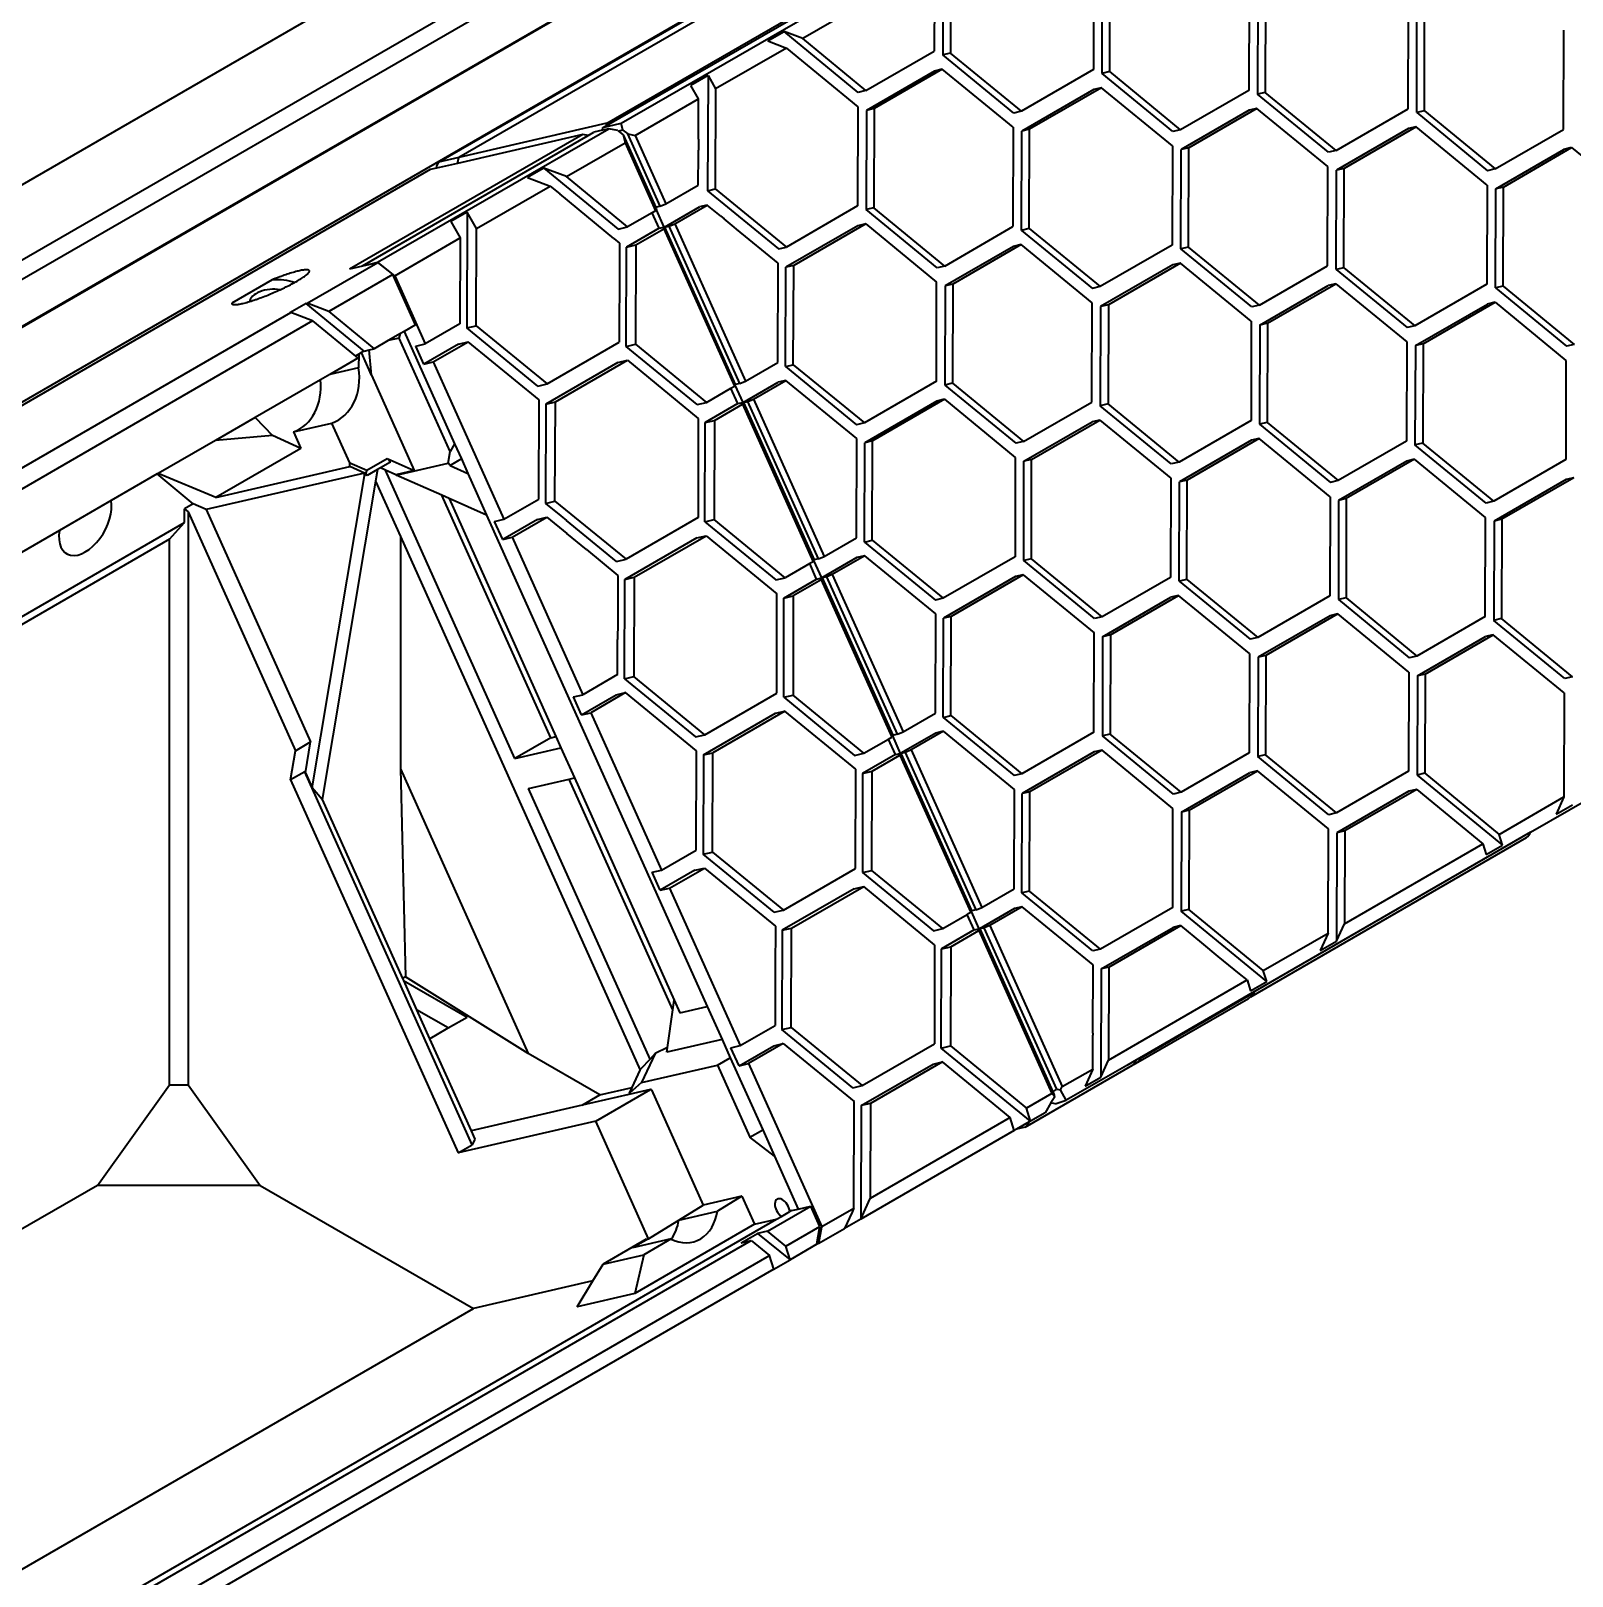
# Model space of a CAD drawing. Header units: millimetres. Extents: x 15 to 415, y 5 to 292.
# Drawn here: x 325.71 to 340.19, y 58.07 to 72.58 of the extents above; entities that cross this region are included whole.
import ezdxf

# ---------------------------------------------------------------- set-up
doc = ezdxf.new("R2010")
doc.units = ezdxf.units.MM
doc.layers.add('Geometries', color=7, linetype='Continuous')

msp = doc.modelspace()

# ---------------------------------------------------------------- linework, layer by layer
at = {"layer": 'Geometries', "linetype": 'Continuous', "lineweight": 40}
for p, q in [((331.2557, 71.7134), (350.3635, 82.7453)), ((348.7749, 82.3889), (329.7306, 71.3936)), ((345.4694, 81.262), (317.9787, 65.3903)), ((346.623, 81.2185), (318.3387, 64.8886)), ((329.5372, 71.3489), (346.623, 81.2133)), ((322.6673, 68.7247), (338.5772, 77.9103)), ((323.1597, 68.3762), (339.017, 77.5315)), ((323.094, 68.7874), (337.9432, 77.3606)), ((336.0164, 77.136), (323.6414, 69.9914)), ((331.1158, 71.6921), (334.7751, 73.8048)), ((331.1212, 71.7152), (334.768, 73.8206)), ((334.2804, 73.4383), (334.2765, 72.3559)), ((334.3523, 73.3127), (334.3489, 72.3726)), ((334.199, 73.2242), (332.9603, 72.509)), ((334.199, 73.2242), (334.1961, 72.391)), ((335.6948, 73.1497), (335.6932, 72.2177)), ((335.7737, 72.1826), (335.7753, 73.1146)), ((335.8461, 72.1993), (335.8477, 73.1313)), ((337.1564, 72.9558), (337.153, 72.0229)), ((337.2368, 72.9207), (337.2335, 71.9878)), ((337.3092, 72.9375), (337.3059, 72.0045)), ((338.6502, 71.8496), (338.6518, 72.7816)), ((338.7306, 71.8145), (338.7322, 72.7465)), ((338.803, 71.8312), (338.8047, 72.7632)), ((340.11, 71.6548), (340.1133, 72.5877)), ((332.6332, 72.4874), (332.7862, 72.5757)), ((332.6332, 72.4874), (332.8073, 72.4206)), ((333.4825, 72.004), (332.7862, 72.5757)), ((332.9603, 72.509), (332.7862, 72.5757)), ((333.5549, 72.0208), (332.9603, 72.509)), ((332.8073, 72.4206), (332.1425, 72.0369)), ((332.8073, 72.4206), (333.4781, 71.8698)), ((333.5549, 72.0208), (334.1961, 72.391)), ((334.3489, 72.3726), (334.2765, 72.3559)), ((334.944, 71.8102), (334.2765, 72.3559)), ((335.0164, 71.8269), (334.3489, 72.3726)), ((332.0707, 72.1626), (331.91, 72.0698)), ((332.0707, 72.1626), (332.0668, 71.0801)), ((332.0707, 72.1626), (332.1425, 72.0369)), ((334.1997, 72.2049), (333.5585, 71.8347)), ((334.2721, 72.2217), (333.6309, 71.8515)), ((334.2721, 72.2217), (334.1997, 72.2049)), ((334.9396, 71.676), (334.2721, 72.2217)), ((335.6932, 72.2177), (335.0164, 71.8269)), ((335.8461, 72.1993), (335.7737, 72.1826)), ((336.4394, 71.6359), (335.7737, 72.1826)), ((336.5118, 71.6527), (335.8461, 72.1993)), ((331.9819, 71.9441), (331.91, 72.0698)), ((332.1425, 72.0369), (332.1392, 71.0968)), ((333.5549, 72.0208), (333.4825, 72.004)), ((335.6969, 72.0316), (335.02, 71.6409)), ((335.7693, 72.0484), (335.0924, 71.6576)), ((335.7693, 72.0484), (335.6969, 72.0316)), ((336.435, 71.5017), (335.7693, 72.0484)), ((337.153, 72.0229), (336.5118, 71.6527)), ((337.3059, 72.0045), (337.2335, 71.9878)), ((337.9733, 71.4588), (337.3059, 72.0045)), ((331.3859, 71.6), (331.9819, 71.9441)), ((331.9806, 71.5657), (331.9819, 71.9441)), ((333.4781, 71.8698), (333.4764, 70.9378)), ((337.9009, 71.4421), (337.2335, 71.9878)), ((331.1212, 71.7152), (329.7306, 71.3936)), ((331.0839, 71.6736), (331.2557, 71.7134)), ((331.1158, 71.6921), (331.1212, 71.7152)), ((331.2705, 71.6505), (331.2557, 71.7134)), ((333.5585, 71.8347), (333.5569, 70.9027)), ((333.6309, 71.8515), (333.5585, 71.8347)), ((333.6309, 71.8515), (333.6293, 70.9195)), ((335.0164, 71.8269), (334.944, 71.8102)), ((337.1567, 71.8368), (336.5155, 71.4666)), ((337.2291, 71.8536), (336.5879, 71.4834)), ((337.2291, 71.8536), (337.1567, 71.8368)), ((337.8965, 71.3079), (337.2291, 71.8536)), ((337.9733, 71.4588), (338.6502, 71.8496)), ((338.803, 71.8312), (338.7306, 71.8145)), ((338.7306, 71.8145), (339.3964, 71.2678)), ((338.803, 71.8312), (339.4688, 71.2846)), ((330.895, 71.6097), (328.7029, 70.3441)), ((328.824, 70.3752), (330.9441, 71.5992)), ((328.9642, 70.4076), (331.1386, 71.663)), ((330.895, 71.6097), (329.7177, 71.3375)), ((330.9441, 71.5992), (330.895, 71.6097)), ((330.9441, 71.5992), (330.9983, 71.6305)), ((331.0782, 71.649), (330.9983, 71.6305)), ((331.0782, 71.649), (331.0839, 71.6736)), ((331.1386, 71.663), (331.0782, 71.649)), ((331.0839, 71.6736), (331.1158, 71.6921)), ((331.2232, 71.6449), (331.1386, 71.663)), ((331.2232, 71.6449), (331.2285, 71.6408)), ((331.2705, 71.6505), (331.2285, 71.6408)), ((331.2285, 71.6408), (331.2733, 71.6058)), ((331.2705, 71.6505), (331.316, 71.6149)), ((331.2733, 71.6058), (331.291, 71.5307)), ((331.2733, 71.6058), (331.5796, 70.9239)), ((331.622, 70.9337), (331.316, 71.6149)), ((331.316, 71.6149), (331.3859, 71.6)), ((331.3859, 71.6), (331.6752, 70.9561)), ((334.9396, 71.676), (334.9363, 70.743)), ((335.0167, 70.7079), (335.02, 71.6409)), ((335.0924, 71.6576), (335.02, 71.6409)), ((335.0891, 70.7246), (335.0924, 71.6576)), ((336.5118, 71.6527), (336.4394, 71.6359)), ((338.6538, 71.6635), (337.977, 71.2728)), ((338.7262, 71.6803), (338.0494, 71.2895)), ((338.7262, 71.6803), (338.6538, 71.6635)), ((339.392, 71.1336), (338.7262, 71.6803)), ((339.4688, 71.2846), (340.11, 71.6548)), ((330.7397, 71.2124), (331.291, 71.5307)), ((331.291, 71.5307), (331.5781, 70.8914)), ((331.979, 71.1315), (331.9801, 71.4274)), ((331.9801, 71.4274), (331.9802, 71.4616)), ((331.9806, 71.5657), (331.9802, 71.4616)), ((336.435, 71.5017), (336.4334, 70.5697)), ((336.5138, 70.5346), (336.5155, 71.4666)), ((336.5879, 71.4834), (336.5155, 71.4666)), ((336.5862, 70.5514), (336.5879, 71.4834)), ((337.9733, 71.4588), (337.9009, 71.4421)), ((339.4724, 71.0985), (340.1136, 71.4687)), ((339.5448, 71.1152), (340.186, 71.4854)), ((340.186, 71.4854), (340.1136, 71.4687)), ((340.186, 71.4854), (340.8535, 70.9397)), ((329.4609, 71.2781), (325.2359, 68.8388)), ((329.5196, 71.2917), (329.4609, 71.2781)), ((329.5372, 71.3489), (329.5196, 71.3138)), ((329.7177, 71.3375), (329.5196, 71.2917)), ((329.5196, 71.3138), (329.5196, 71.2917)), ((329.7306, 71.3936), (329.5372, 71.3489)), ((329.7177, 71.3375), (329.7306, 71.3936)), ((330.5278, 71.2936), (330.3748, 71.2053)), ((330.5278, 71.2936), (331.2272, 70.7193)), ((330.7397, 71.2124), (330.5278, 71.2936)), ((337.8932, 70.3749), (337.8965, 71.3079)), ((338.0494, 71.2895), (337.977, 71.2728)), ((338.0461, 70.3565), (338.0494, 71.2895)), ((339.4688, 71.2846), (339.3964, 71.2678)), ((330.3748, 71.2053), (330.5866, 71.124)), ((331.3154, 70.7397), (330.7397, 71.2124)), ((331.6752, 70.9561), (331.979, 71.1315)), ((337.9737, 70.3398), (337.977, 71.2728)), ((339.392, 71.1336), (339.3904, 70.2016)), ((329.8959, 70.7252), (330.5866, 71.124)), ((330.5866, 71.124), (330.6769, 71.0499)), ((331.1867, 70.6313), (330.6769, 71.0499)), ((332.0668, 71.0801), (332.1392, 71.0968)), ((332.0668, 71.0801), (332.7343, 70.5344)), ((332.1392, 71.0968), (332.8067, 70.5511)), ((339.4708, 70.1665), (339.4724, 71.0985)), ((339.5448, 71.1152), (339.4724, 71.0985)), ((339.5432, 70.1833), (339.5448, 71.1152)), ((329.8084, 70.8783), (329.6551, 70.7898)), ((329.8084, 70.8783), (329.8045, 69.7913)), ((329.8959, 70.7252), (329.8084, 70.8783)), ((331.546, 70.8728), (331.3154, 70.7397)), ((331.5781, 70.8914), (331.546, 70.8728)), ((331.6112, 70.7277), (331.546, 70.8728)), ((331.5829, 70.9016), (331.5781, 70.8914)), ((331.622, 70.9337), (331.5796, 70.9239)), ((331.5796, 70.9239), (331.5863, 70.9089)), ((331.5863, 70.9089), (331.5829, 70.9016)), ((331.5829, 70.9016), (331.6563, 70.7382)), ((331.622, 70.9337), (331.6752, 70.9561)), ((331.6612, 70.7393), (331.99, 70.9291)), ((331.7585, 70.7704), (332.0624, 70.9459)), ((332.0624, 70.9459), (331.99, 70.9291)), ((332.188, 70.8432), (332.0624, 70.9459)), ((332.188, 70.8432), (332.2226, 70.8149)), ((333.4764, 70.9378), (332.8067, 70.5511)), ((333.6293, 70.9195), (333.5569, 70.9027)), ((334.2226, 70.3561), (333.5569, 70.9027)), ((334.295, 70.3728), (333.6293, 70.9195)), ((329.6551, 70.7898), (329.7427, 70.6368)), ((329.8926, 69.8116), (329.8959, 70.7252)), ((331.2272, 70.7193), (331.3154, 70.7397)), ((331.6112, 70.7277), (331.3033, 70.55)), ((331.3914, 70.5704), (331.6542, 70.7221)), ((331.6112, 70.7277), (331.6563, 70.7382)), ((331.6542, 70.7221), (331.6624, 70.7396)), ((331.6542, 70.7221), (332.3183, 69.2434)), ((331.6563, 70.7382), (331.6612, 70.7393)), ((331.6612, 70.7393), (331.6624, 70.7396)), ((331.6624, 70.7396), (331.663, 70.7382)), ((331.663, 70.7382), (331.7054, 70.748)), ((331.663, 70.7382), (332.3265, 69.2609)), ((331.7054, 70.748), (331.7585, 70.7704)), ((332.3695, 69.2694), (331.7054, 70.748)), ((331.7585, 70.7704), (332.4227, 69.2918)), ((332.3174, 70.7374), (332.2226, 70.8149)), ((332.339, 70.7197), (332.3174, 70.7374)), ((332.7299, 70.4002), (332.339, 70.7197)), ((333.4801, 70.7518), (332.8032, 70.361)), ((333.5525, 70.7685), (332.8756, 70.3777)), ((333.5525, 70.7685), (333.4801, 70.7518)), ((333.5525, 70.7685), (334.2182, 70.2219)), ((334.295, 70.3728), (334.9363, 70.743)), ((335.0891, 70.7246), (335.0167, 70.7079)), ((335.0167, 70.7079), (335.6841, 70.1622)), ((335.0891, 70.7246), (335.7565, 70.179)), ((329.1264, 70.281), (329.7427, 70.6368)), ((329.7427, 70.6368), (329.7398, 69.83)), ((331.1867, 70.6313), (331.2386, 70.5887)), ((331.2386, 70.5887), (331.2384, 70.5161)), ((331.3016, 69.618), (331.3033, 70.55)), ((331.3033, 70.55), (331.3914, 70.5704)), ((331.3914, 70.5704), (331.3898, 69.6384)), ((332.7343, 70.5344), (332.8067, 70.5511)), ((334.9399, 70.557), (334.2987, 70.1868)), ((335.0123, 70.5737), (334.3711, 70.2035)), ((335.0123, 70.5737), (334.9399, 70.557)), ((335.6798, 70.028), (335.0123, 70.5737)), ((336.4334, 70.5697), (335.7565, 70.179)), ((336.5862, 70.5514), (336.5138, 70.5346)), ((337.252, 70.0047), (336.5862, 70.5514)), ((328.3053, 70.0233), (328.9666, 70.4051)), ((328.8918, 70.3909), (328.9642, 70.4076)), ((328.9666, 70.4051), (328.8931, 70.3881)), ((329.1264, 70.281), (328.9642, 70.4076)), ((328.9666, 70.4051), (329.1097, 70.2933)), ((331.2384, 70.5161), (331.2382, 70.3904)), ((337.1796, 69.988), (336.5138, 70.5346)), ((329.1097, 70.2933), (328.5077, 69.9457)), ((328.8234, 70.372), (328.7029, 70.3441)), ((328.8931, 70.3881), (328.8234, 70.372)), ((328.824, 70.3752), (328.8234, 70.372)), ((328.824, 70.3752), (328.8918, 70.3909)), ((328.8931, 70.3881), (328.8918, 70.3909)), ((329.3222, 69.8203), (329.1097, 70.2933)), ((329.1264, 70.281), (329.4135, 69.6416)), ((331.2382, 70.3904), (331.2369, 69.6567)), ((332.7265, 69.4672), (332.7299, 70.4002)), ((332.7999, 69.428), (332.8032, 70.361)), ((332.8756, 70.3777), (332.8032, 70.361)), ((332.8723, 69.4448), (332.8756, 70.3777)), ((334.295, 70.3728), (334.2226, 70.3561)), ((336.437, 70.3837), (335.7602, 69.9929)), ((336.5094, 70.4004), (335.8326, 70.0096)), ((336.5094, 70.4004), (336.437, 70.3837)), ((337.1752, 69.8537), (336.5094, 70.4004)), ((337.252, 70.0047), (337.8932, 70.3749)), ((338.0461, 70.3565), (337.9737, 70.3398)), ((337.9737, 70.3398), (338.6411, 69.7941)), ((338.0461, 70.3565), (338.7135, 69.8108)), ((327.9753, 70.2432), (327.5953, 70.0238)), ((334.2166, 69.2899), (334.2182, 70.2219)), ((334.2987, 70.1868), (334.2971, 69.2548)), ((334.3711, 70.2035), (334.2987, 70.1868)), ((334.3711, 70.2035), (334.3695, 69.2715)), ((335.7565, 70.179), (335.6841, 70.1622)), ((337.2557, 69.8186), (337.8969, 70.1888)), ((337.3281, 69.8354), (337.9693, 70.2056)), ((337.9693, 70.2056), (337.8969, 70.1888)), ((337.9693, 70.2056), (338.6367, 69.6599)), ((339.3904, 70.2016), (338.7135, 69.8108)), ((339.5432, 70.1833), (339.4708, 70.1665)), ((339.4708, 70.1665), (340.1366, 69.6198)), ((339.5432, 70.1833), (340.209, 69.6366)), ((327.5953, 70.0238), (327.5953, 70.0221)), ((328.2947, 70.0208), (328.1416, 69.9325)), ((328.2947, 70.0208), (328.3053, 70.0233)), ((328.8388, 69.574), (328.2947, 70.0208)), ((328.5077, 69.9457), (328.3053, 70.0233)), ((335.6764, 69.095), (335.6798, 70.028)), ((335.7602, 69.9929), (335.7569, 69.0599)), ((335.8326, 70.0096), (335.7602, 69.9929)), ((335.8326, 70.0096), (335.8293, 69.0767)), ((337.252, 70.0047), (337.1796, 69.988)), ((338.7172, 69.6248), (339.394, 70.0156)), ((338.7896, 69.6415), (339.4664, 70.0323)), ((339.4664, 70.0323), (339.394, 70.0156)), ((339.4664, 70.0323), (340.1322, 69.4856)), ((318.1478, 64.1589), (328.1522, 69.9349)), ((328.3547, 69.8573), (318.3263, 64.0675)), ((328.1416, 69.9325), (328.1522, 69.9349)), ((328.3547, 69.8573), (328.1522, 69.9349)), ((328.3547, 69.8573), (328.7571, 69.5269)), ((328.5077, 69.9457), (328.9336, 69.596)), ((329.7398, 69.83), (329.4135, 69.6416)), ((337.1752, 69.8537), (337.1736, 68.9217)), ((337.3281, 69.8354), (337.2557, 69.8186)), ((337.3281, 69.8354), (337.3264, 68.9034)), ((329.1818, 69.7393), (329.0655, 69.6721)), ((329.1686, 69.6959), (329.0655, 69.6721)), ((329.1686, 69.6959), (329.1818, 69.7393)), ((329.6469, 68.631), (329.1686, 69.6959)), ((329.2157, 69.7588), (329.1818, 69.7393)), ((329.3222, 69.8203), (329.2157, 69.7588)), ((329.2157, 69.7588), (329.6901, 68.7024)), ((329.8045, 69.7913), (329.8926, 69.8116)), ((330.472, 69.2456), (329.8045, 69.7913)), ((329.8926, 69.8116), (330.5601, 69.2659)), ((337.2557, 69.8186), (337.254, 68.8867)), ((338.7135, 69.8108), (338.6411, 69.7941)), ((328.7898, 69.5457), (328.7571, 69.5269)), ((328.7898, 69.5457), (328.7871, 69.4176)), ((328.8133, 69.5593), (328.7898, 69.5457)), ((328.8388, 69.574), (328.8133, 69.5593)), ((328.909, 69.3463), (328.8133, 69.5593)), ((328.8388, 69.574), (328.8861, 69.585)), ((328.8861, 69.585), (328.9336, 69.596)), ((328.909, 69.3463), (328.8861, 69.585)), ((329.0655, 69.6721), (328.9336, 69.596)), ((329.3254, 69.6213), (329.4135, 69.6416)), ((329.4014, 69.452), (329.3254, 69.6213)), ((329.7277, 69.6403), (329.4014, 69.452)), ((329.4896, 69.4723), (329.8158, 69.6607)), ((329.7277, 69.6403), (329.8158, 69.6607)), ((330.4833, 69.115), (329.8158, 69.6607)), ((330.5601, 69.2659), (331.2369, 69.6567)), ((331.3016, 69.618), (331.3898, 69.6384)), ((331.9674, 69.0713), (331.3016, 69.618)), ((331.3898, 69.6384), (332.0556, 69.0917)), ((338.6367, 69.6599), (338.6334, 68.7269)), ((338.7172, 69.6248), (338.7138, 68.6918)), ((338.7896, 69.6415), (338.7172, 69.6248)), ((338.7896, 69.6415), (338.7862, 68.7086)), ((340.209, 69.6366), (340.1366, 69.6198)), ((328.7806, 69.5076), (328.5164, 69.355)), ((328.7871, 69.4176), (328.5164, 69.355)), ((328.7571, 69.5269), (328.7806, 69.5076)), ((329.4014, 69.452), (329.4896, 69.4723)), ((329.4896, 69.4723), (330.1537, 67.9937)), ((331.2249, 69.467), (330.548, 69.0763)), ((330.6361, 69.0966), (331.313, 69.4874)), ((331.2249, 69.467), (331.313, 69.4874)), ((331.313, 69.4874), (331.9788, 68.9408)), ((332.4227, 69.2918), (332.7265, 69.4672)), ((332.7999, 69.428), (332.8723, 69.4448)), ((332.7999, 69.428), (333.4674, 68.8824)), ((332.8723, 69.4448), (333.5398, 68.8991)), ((340.1322, 69.4856), (340.1305, 68.5537)), ((328.4283, 69.3042), (327.8142, 68.9496)), ((328.5164, 69.355), (328.4283, 69.3042)), ((328.909, 69.3463), (329.3106, 68.4521)), ((330.472, 69.2456), (330.5601, 69.2659)), ((332.2862, 69.2248), (332.3183, 69.2434)), ((332.3231, 69.2536), (332.3183, 69.2434)), ((332.3257, 69.2593), (332.3231, 69.2536)), ((332.3231, 69.2536), (332.3965, 69.0902)), ((332.3695, 69.2694), (332.3257, 69.2593)), ((332.3265, 69.2609), (332.3257, 69.2593)), ((332.3695, 69.2694), (332.4227, 69.2918)), ((332.4014, 69.0913), (332.7302, 69.2812)), ((332.4987, 69.1225), (332.8026, 69.2979)), ((332.8026, 69.2979), (332.7302, 69.2812)), ((333.47, 68.7522), (332.8026, 69.2979)), ((334.2166, 69.2899), (333.5398, 68.8991)), ((334.3695, 69.2715), (334.2971, 69.2548)), ((334.2971, 69.2548), (334.9628, 68.7081)), ((334.3695, 69.2715), (335.0352, 68.7248)), ((330.48, 68.182), (330.4833, 69.115)), ((332.0556, 69.0917), (332.2862, 69.2248)), ((332.3513, 69.0798), (332.2862, 69.2248)), ((332.4031, 69.0903), (332.4456, 69.1001)), ((332.4456, 69.1001), (332.4987, 69.1225)), ((333.1097, 67.6214), (332.4456, 69.1001)), ((332.4987, 69.1225), (333.1629, 67.6438)), ((334.2203, 69.1038), (333.5434, 68.7131)), ((334.2927, 69.1206), (333.6158, 68.7298)), ((334.2927, 69.1206), (334.2203, 69.1038)), ((334.2927, 69.1206), (334.9584, 68.5739)), ((330.548, 69.0763), (330.5447, 68.1433)), ((330.548, 69.0763), (330.6361, 69.0966)), ((330.6328, 68.1637), (330.6361, 69.0966)), ((331.9674, 69.0713), (332.0556, 69.0917)), ((332.3513, 69.0798), (332.0435, 68.902)), ((332.1316, 68.9224), (332.3944, 69.0741)), ((332.3513, 69.0798), (332.3965, 69.0902)), ((332.3944, 69.0741), (332.4025, 69.0916)), ((332.3944, 69.0741), (333.0585, 67.5954)), ((332.3965, 69.0902), (332.4014, 69.0913)), ((332.4014, 69.0913), (332.4025, 69.0916)), ((332.4025, 69.0916), (332.4031, 69.0903)), ((332.4031, 69.0903), (333.0667, 67.6129)), ((335.0352, 68.7248), (335.6764, 69.095)), ((335.8293, 69.0767), (335.7569, 69.0599)), ((336.4243, 68.5142), (335.7569, 69.0599)), ((336.4967, 68.531), (335.8293, 69.0767)), ((327.8142, 68.9496), (327.4416, 68.7345)), ((327.8142, 68.9496), (327.9788, 68.7801)), ((328.1744, 68.8137), (328.5372, 68.8976)), ((328.1744, 68.8137), (328.2436, 68.6597)), ((328.7045, 68.5251), (328.5372, 68.8976)), ((331.9788, 68.9408), (331.9771, 68.0088)), ((332.0418, 67.97), (332.0435, 68.902)), ((332.0435, 68.902), (332.1316, 68.9224)), ((332.1316, 68.9224), (332.13, 67.9904)), ((333.5398, 68.8991), (333.4674, 68.8824)), ((335.0389, 68.5388), (335.6801, 68.909)), ((335.1113, 68.5555), (335.7525, 68.9257)), ((335.7525, 68.9257), (335.6801, 68.909)), ((335.7525, 68.9257), (336.4199, 68.38)), ((337.1736, 68.9217), (336.4967, 68.531)), ((337.3264, 68.9034), (337.254, 68.8867)), ((337.254, 68.8867), (337.9198, 68.34)), ((337.3264, 68.9034), (337.9922, 68.3567)), ((327.4416, 68.7345), (326.9033, 68.4237)), ((327.9788, 68.7801), (327.4416, 68.7345)), ((328.2436, 68.6597), (327.9788, 68.7801)), ((329.6901, 68.7024), (329.6469, 68.631)), ((329.6901, 68.7024), (329.7541, 68.56)), ((333.4667, 67.8193), (333.47, 68.7522)), ((333.5401, 67.7801), (333.5434, 68.7131)), ((333.6158, 68.7298), (333.5434, 68.7131)), ((333.6125, 67.7968), (333.6158, 68.7298)), ((335.0352, 68.7248), (334.9628, 68.7081)), ((337.1772, 68.7357), (336.5004, 68.3449)), ((337.2496, 68.7524), (336.5728, 68.3617)), ((337.2496, 68.7524), (337.1772, 68.7357)), ((337.9154, 68.2058), (337.2496, 68.7524)), ((338.6334, 68.7269), (337.9922, 68.3567)), ((338.7862, 68.7086), (338.7138, 68.6918)), ((339.3813, 68.1461), (338.7138, 68.6918)), ((339.4537, 68.1629), (338.7862, 68.7086)), ((328.2436, 68.6597), (327.4452, 68.1987)), ((328.7043, 68.4898), (328.7045, 68.5251)), ((328.7045, 68.5251), (328.8651, 68.4537)), ((328.8651, 68.4537), (329.0574, 68.5647)), ((329.0859, 68.5311), (328.9922, 68.4769)), ((329.0574, 68.5647), (329.3106, 68.4521)), ((329.0574, 68.5647), (329.0859, 68.5311)), ((329.1396, 68.4082), (329.6285, 68.5213)), ((329.6285, 68.5213), (329.6469, 68.631)), ((329.6485, 68.4979), (329.6285, 68.5213)), ((329.7541, 68.56), (329.6485, 68.4979)), ((329.7541, 68.56), (329.8149, 68.4246)), ((334.9584, 68.5739), (334.9568, 67.6419)), ((335.0372, 67.6068), (335.0389, 68.5388)), ((335.1113, 68.5555), (335.0389, 68.5388)), ((335.1096, 67.6235), (335.1113, 68.5555)), ((336.4967, 68.531), (336.4243, 68.5142)), ((338.637, 68.5409), (337.9958, 68.1707)), ((338.7094, 68.5576), (338.0682, 68.1874)), ((338.7094, 68.5576), (338.637, 68.5409)), ((339.3769, 68.0119), (338.7094, 68.5576)), ((340.1305, 68.5537), (339.4537, 68.1629)), ((326.8956, 68.4193), (326.462, 68.169)), ((326.9033, 68.4237), (326.8956, 68.4193)), ((327.2324, 68.139), (326.8956, 68.4193)), ((327.4452, 68.1987), (326.9033, 68.4237)), ((328.8434, 68.428), (327.356, 68.0841)), ((327.4452, 68.1987), (328.7043, 68.4898)), ((328.3524, 65.4696), (328.8433, 68.4007)), ((328.8434, 68.428), (328.7043, 68.4898)), ((328.8433, 68.4007), (328.8434, 68.428)), ((328.8523, 68.424), (328.8433, 68.4007)), ((328.8534, 68.4236), (328.8523, 68.424)), ((328.8523, 68.424), (328.8681, 68.4055)), ((328.8651, 68.4537), (328.8534, 68.4236)), ((328.8686, 68.4056), (328.8534, 68.4236)), ((328.8686, 68.4056), (328.8681, 68.4055)), ((328.9653, 68.4614), (328.8686, 68.4056)), ((328.9653, 68.4614), (328.9467, 68.3505)), ((328.9922, 68.4769), (328.9653, 68.4614)), ((329.0405, 68.4554), (328.9922, 68.4769)), ((329.1378, 68.4122), (329.0405, 68.4554)), ((330.2569, 65.7472), (329.0405, 68.4554)), ((329.3106, 68.4521), (329.1378, 68.4122)), ((329.1396, 68.4082), (329.1378, 68.4122)), ((329.5698, 68.2188), (329.1396, 68.4082)), ((329.6485, 68.4979), (329.8149, 68.4246)), ((329.8149, 68.4246), (329.9906, 68.0335)), ((336.4199, 68.38), (336.4166, 67.4471)), ((340.2066, 68.3843), (339.5297, 67.9936)), ((340.2066, 68.3843), (340.1342, 68.3676)), ((328.9467, 68.3505), (328.4458, 65.3596)), ((328.9467, 68.3505), (329.1803, 67.8304)), ((336.4971, 67.412), (336.5004, 68.3449)), ((336.5728, 68.3617), (336.5004, 68.3449)), ((336.5695, 67.4287), (336.5728, 68.3617)), ((337.9922, 68.3567), (337.9198, 68.34)), ((340.1342, 68.3676), (339.4573, 67.9768)), ((326.462, 68.169), (325.9767, 67.8888)), ((327.2324, 68.139), (327.1519, 68.0925)), ((327.1519, 68.0925), (327.1871, 68.0635)), ((327.1519, 67.9633), (327.1519, 68.0925)), ((327.356, 68.0841), (327.2324, 68.139)), ((327.356, 68.0841), (328.3363, 65.9015)), ((329.6371, 68.1891), (329.5698, 68.2188)), ((330.5928, 65.9412), (329.5698, 68.2188)), ((329.6371, 68.1891), (330.6417, 65.9525)), ((329.9906, 68.0335), (329.6371, 68.1891)), ((330.1537, 67.9937), (330.48, 68.182)), ((330.5447, 68.1433), (330.6328, 68.1637)), ((330.5447, 68.1433), (330.6866, 68.0273)), ((330.6328, 68.1637), (331.3003, 67.618)), ((337.9154, 68.2058), (337.9138, 67.2738)), ((337.9958, 68.1707), (337.9942, 67.2387)), ((338.0682, 68.1874), (337.9958, 68.1707)), ((338.0682, 68.1874), (338.0666, 67.2554)), ((339.4537, 68.1629), (339.3813, 68.1461)), ((319.1033, 63.3164), (327.1519, 67.9633)), ((327.0104, 67.8063), (327.1519, 67.9633)), ((327.1871, 68.0635), (327.1871, 62.6797)), ((327.1871, 68.0635), (328.1949, 65.8198)), ((329.9906, 68.0335), (332.0638, 63.4177)), ((330.0656, 67.9733), (330.1537, 67.9937)), ((330.1416, 67.804), (330.0656, 67.9733)), ((330.4679, 67.9924), (330.1416, 67.804)), ((330.2298, 67.8244), (330.556, 68.0127)), ((330.4679, 67.9924), (330.556, 68.0127)), ((330.556, 68.0127), (330.7439, 67.8592)), ((330.6866, 68.0273), (330.7411, 67.9827)), ((331.2121, 67.5976), (330.7411, 67.9827)), ((331.9771, 68.0088), (331.3003, 67.618)), ((332.0418, 67.97), (332.13, 67.9904)), ((332.0418, 67.97), (332.7076, 67.4234)), ((332.7957, 67.4437), (332.13, 67.9904)), ((339.3736, 67.079), (339.3769, 68.0119)), ((339.4573, 67.9768), (339.454, 67.0439)), ((339.5297, 67.9936), (339.4573, 67.9768)), ((339.5297, 67.9936), (339.5264, 67.0606)), ((327.0104, 67.8063), (319.1301, 63.2566)), ((325.9767, 67.8888), (319.9504, 64.4095)), ((327.0104, 62.6797), (327.0104, 67.8063)), ((329.1803, 67.8304), (331.432, 62.8171)), ((329.1803, 67.8304), (329.1803, 65.6478)), ((330.1416, 67.804), (330.2298, 67.8244)), ((330.2298, 67.8244), (330.8939, 66.3457)), ((330.9281, 67.7086), (330.7439, 67.8592)), ((331.965, 67.8191), (331.2882, 67.4283)), ((331.3763, 67.4487), (332.0532, 67.8395)), ((331.965, 67.8191), (332.0532, 67.8395)), ((332.0532, 67.8395), (332.7189, 67.2928)), ((333.1629, 67.6438), (333.4667, 67.8193)), ((333.5401, 67.7801), (333.6125, 67.7968)), ((333.6125, 67.7968), (334.28, 67.2511)), ((330.9281, 67.7086), (331.2235, 67.467)), ((333.5428, 67.6499), (333.2389, 67.4745)), ((333.5428, 67.6499), (333.4704, 67.6332)), ((333.5401, 67.7801), (334.2076, 67.2344)), ((334.2102, 67.1043), (333.5428, 67.6499)), ((331.2121, 67.5976), (331.3001, 67.618)), ((331.3001, 67.618), (331.3003, 67.618)), ((333.0264, 67.5769), (332.7957, 67.4437)), ((333.0585, 67.5954), (333.0264, 67.5769)), ((333.0915, 67.4318), (333.0264, 67.5769)), ((333.0633, 67.6057), (333.0585, 67.5954)), ((333.0659, 67.6113), (333.0633, 67.6057)), ((333.0633, 67.6057), (333.1367, 67.4422)), ((333.1097, 67.6214), (333.0659, 67.6113)), ((333.0667, 67.6129), (333.0659, 67.6113)), ((333.1097, 67.6214), (333.1629, 67.6438)), ((333.4704, 67.6332), (333.1415, 67.4434)), ((334.9568, 67.6419), (334.28, 67.2511)), ((335.1096, 67.6235), (335.0372, 67.6068)), ((335.703, 67.0601), (335.0372, 67.6068)), ((335.7754, 67.0769), (335.1096, 67.6235)), ((331.2235, 67.467), (331.2219, 67.0243)), ((331.2849, 66.4953), (331.2882, 67.4283)), ((331.2882, 67.4283), (331.3763, 67.4487)), ((331.3763, 67.4487), (331.373, 66.5157)), ((332.7076, 67.4234), (332.7957, 67.4437)), ((332.7836, 67.254), (333.0915, 67.4318)), ((333.1346, 67.4261), (332.8718, 67.2744)), ((333.0915, 67.4318), (333.1367, 67.4422)), ((333.1346, 67.4261), (333.1427, 67.4436)), ((333.1346, 67.4261), (333.7987, 65.9475)), ((333.1367, 67.4422), (333.1415, 67.4434)), ((333.1415, 67.4434), (333.1427, 67.4436)), ((333.1427, 67.4436), (333.1433, 67.4423)), ((333.1858, 67.4521), (333.1433, 67.4423)), ((333.1433, 67.4423), (333.8069, 65.965)), ((333.2389, 67.4745), (333.1858, 67.4521)), ((333.8499, 65.9735), (333.1858, 67.4521)), ((333.2389, 67.4745), (333.903, 65.9959)), ((334.9605, 67.4558), (334.2836, 67.0651)), ((335.0329, 67.4726), (334.356, 67.0818)), ((335.0329, 67.4726), (334.9605, 67.4558)), ((335.0329, 67.4726), (335.6986, 66.9259)), ((336.4166, 67.4471), (335.7754, 67.0769)), ((336.5695, 67.4287), (336.4971, 67.412)), ((336.4971, 67.412), (337.1645, 66.8663)), ((336.5695, 67.4287), (337.2369, 66.883)), ((332.7173, 66.3608), (332.7189, 67.2928)), ((332.782, 66.3221), (332.7836, 67.254)), ((332.7836, 67.254), (332.8718, 67.2744)), ((332.8718, 67.2744), (332.8702, 66.3424)), ((334.28, 67.2511), (334.2076, 67.2344)), ((335.7791, 66.8908), (336.4203, 67.261)), ((335.8515, 66.9076), (336.4927, 67.2778)), ((336.4927, 67.2778), (336.4203, 67.261)), ((337.1601, 66.7321), (336.4927, 67.2778)), ((337.9138, 67.2738), (337.2369, 66.883)), ((338.0666, 67.2554), (337.9942, 67.2387)), ((337.9942, 67.2387), (338.66, 66.692)), ((338.0666, 67.2554), (338.7324, 66.7088)), ((334.2069, 66.1713), (334.2102, 67.1043)), ((334.356, 67.0818), (334.2836, 67.0651)), ((334.3527, 66.1488), (334.356, 67.0818)), ((335.7754, 67.0769), (335.703, 67.0601)), ((337.9174, 67.0877), (337.2406, 66.697)), ((337.9898, 67.1045), (337.313, 66.7137)), ((337.9898, 67.1045), (337.9174, 67.0877)), ((338.6556, 66.5578), (337.9898, 67.1045)), ((339.3736, 67.079), (338.7324, 66.7088)), ((331.2219, 67.0243), (331.2213, 66.8643)), ((334.2803, 66.1321), (334.2836, 67.0651)), ((335.697, 65.9939), (335.6986, 66.9259)), ((339.5264, 67.0606), (339.454, 67.0439)), ((340.1215, 66.4982), (339.454, 67.0439)), ((340.1939, 66.5149), (339.5264, 67.0606)), ((331.2202, 66.5341), (331.2213, 66.8643)), ((335.7791, 66.8908), (335.7774, 65.9588)), ((335.8515, 66.9076), (335.7791, 66.8908)), ((335.8515, 66.9076), (335.8498, 65.9756)), ((337.2369, 66.883), (337.1645, 66.8663)), ((338.736, 66.5227), (339.3772, 66.8929)), ((338.8084, 66.5394), (339.4496, 66.9096)), ((339.4496, 66.9096), (339.3772, 66.8929)), ((340.1171, 66.3639), (339.4496, 66.9096)), ((337.1601, 66.7321), (337.1568, 65.7991)), ((337.2406, 66.697), (337.2372, 65.764)), ((337.313, 66.7137), (337.2406, 66.697)), ((337.313, 66.7137), (337.3096, 65.7807)), ((338.7324, 66.7088), (338.66, 66.692)), ((339.8004, 65.0544), (342.5607, 66.6482)), ((331.2202, 66.5341), (330.8939, 66.3457)), ((331.2849, 66.4953), (331.373, 66.5157)), ((331.2849, 66.4953), (331.9523, 65.9496)), ((332.0405, 65.97), (331.373, 66.5157)), ((338.6556, 66.5578), (338.654, 65.6258)), ((338.736, 66.5227), (338.7344, 65.5907)), ((338.8084, 66.5394), (338.736, 66.5227)), ((338.8084, 66.5394), (338.8068, 65.6074)), ((340.1939, 66.5149), (340.1215, 66.4982)), ((330.8058, 66.3253), (330.8939, 66.3457)), ((330.8818, 66.156), (331.2081, 66.3444)), ((331.2962, 66.3648), (330.97, 66.1764)), ((331.2081, 66.3444), (331.2962, 66.3648)), ((331.9637, 65.8191), (331.2962, 66.3648)), ((332.0405, 65.97), (332.7173, 66.3608)), ((332.782, 66.3221), (332.8702, 66.3424)), ((333.5359, 65.7958), (332.8702, 66.3424)), ((340.1171, 66.3639), (340.1136, 65.3849)), ((330.8818, 66.156), (330.8058, 66.3253)), ((332.782, 66.3221), (333.4478, 65.7754)), ((330.8818, 66.156), (330.97, 66.1764)), ((330.97, 66.1764), (331.6341, 64.6977)), ((332.0284, 65.7803), (332.7052, 66.1711)), ((332.7934, 66.1915), (332.1165, 65.8007)), ((332.7052, 66.1711), (332.7934, 66.1915)), ((333.4591, 65.6448), (332.7934, 66.1915)), ((333.903, 65.9959), (334.2069, 66.1713)), ((334.2803, 66.1321), (334.3527, 66.1488)), ((334.2803, 66.1321), (334.9477, 65.5864)), ((334.3527, 66.1488), (335.0201, 65.6032)), ((330.5928, 65.9412), (330.2569, 65.7472)), ((330.5928, 65.9412), (330.6417, 65.9525)), ((330.6417, 65.9525), (330.689, 65.8471)), ((331.9523, 65.9496), (332.0405, 65.97)), ((333.5359, 65.7958), (333.7665, 65.9289)), ((333.7665, 65.9289), (333.7987, 65.9475)), ((333.8317, 65.7838), (333.7665, 65.9289)), ((333.8035, 65.9577), (333.7987, 65.9475)), ((333.8061, 65.9633), (333.8035, 65.9577)), ((333.8035, 65.9577), (333.8769, 65.7943)), ((333.8499, 65.9735), (333.8061, 65.9633)), ((333.8069, 65.965), (333.8061, 65.9633)), ((333.8499, 65.9735), (333.903, 65.9959)), ((334.2106, 65.9852), (333.8817, 65.7954)), ((334.283, 66.002), (333.9791, 65.8265)), ((334.283, 66.002), (334.2106, 65.9852)), ((334.9504, 65.4563), (334.283, 66.002)), ((335.697, 65.9939), (335.0201, 65.6032)), ((335.8498, 65.9756), (335.7774, 65.9588)), ((336.4432, 65.4122), (335.7774, 65.9588)), ((336.5156, 65.4289), (335.8498, 65.9756)), ((328.1487, 65.5444), (328.1949, 65.8198)), ((328.1949, 65.8198), (328.3363, 65.9015)), ((328.288, 65.6131), (328.3363, 65.9015)), ((330.2569, 65.7472), (330.689, 65.8471)), ((330.689, 65.8471), (330.8158, 65.565)), ((331.9603, 64.8861), (331.9637, 65.8191)), ((332.0284, 65.7803), (332.025, 64.8474)), ((332.0284, 65.7803), (332.1165, 65.8007)), ((332.1132, 64.8677), (332.1165, 65.8007)), ((333.4478, 65.7754), (333.5359, 65.7958)), ((333.8317, 65.7838), (333.5238, 65.6061)), ((333.612, 65.6264), (333.8747, 65.7782)), ((333.8317, 65.7838), (333.8319, 65.7839)), ((333.8319, 65.7839), (333.8769, 65.7943)), ((333.8747, 65.7782), (333.8829, 65.7957)), ((333.8747, 65.7782), (334.5389, 64.2995)), ((333.8769, 65.7943), (333.8817, 65.7954)), ((333.8817, 65.7954), (333.8829, 65.7957)), ((333.8829, 65.7957), (333.8835, 65.7943)), ((333.9259, 65.8041), (333.8835, 65.7943)), ((333.8835, 65.7943), (334.547, 64.317)), ((333.9791, 65.8265), (333.9259, 65.8041)), ((334.5901, 64.3255), (333.9259, 65.8041)), ((333.9791, 65.8265), (334.6432, 64.3479)), ((335.7006, 65.8079), (335.0238, 65.4171)), ((335.773, 65.8246), (335.0962, 65.4339)), ((335.773, 65.8246), (335.7006, 65.8079)), ((336.4388, 65.278), (335.773, 65.8246)), ((337.1568, 65.7991), (336.5156, 65.4289)), ((337.3096, 65.7807), (337.2372, 65.764)), ((337.9047, 65.2183), (337.2372, 65.764)), ((337.9771, 65.235), (337.3096, 65.7807)), ((328.2813, 65.6209), (328.1487, 65.5444)), ((329.8549, 62.1175), (328.2813, 65.6209)), ((328.2813, 65.6209), (328.288, 65.6131)), ((329.1803, 65.6478), (330.3808, 62.975)), ((329.1803, 65.6478), (329.2286, 63.696)), ((333.4575, 64.7128), (333.4591, 65.6448)), ((333.5238, 65.6061), (333.612, 65.6264)), ((333.6103, 64.6945), (333.612, 65.6264)), ((336.5916, 65.2596), (337.2328, 65.6298)), ((337.2328, 65.6298), (337.1604, 65.613)), ((337.9003, 65.0841), (337.2328, 65.6298)), ((338.654, 65.6258), (337.9771, 65.235)), ((328.1487, 65.5444), (329.7223, 62.041)), ((328.288, 65.6131), (328.3524, 65.4696)), ((328.4458, 65.3596), (328.3524, 65.4696)), ((330.3836, 65.4651), (330.7668, 65.5536)), ((330.7668, 65.5536), (330.8158, 65.565)), ((331.7407, 63.3854), (330.7668, 65.5536)), ((330.8158, 65.565), (331.7539, 63.4763)), ((333.5238, 65.6061), (333.5222, 64.6741)), ((335.0201, 65.6032), (334.9477, 65.5864)), ((336.5192, 65.2428), (337.1604, 65.613)), ((338.8068, 65.6074), (338.7344, 65.5907)), ((338.7344, 65.5907), (339.537, 64.9317)), ((338.8068, 65.6074), (339.5055, 65.0338)), ((328.4458, 65.3596), (329.2003, 63.6796)), ((331.5257, 62.9224), (330.3836, 65.4651)), ((334.9471, 64.5233), (334.9504, 65.4563)), ((335.0205, 64.4841), (335.0238, 65.4171)), ((335.0962, 65.4339), (335.0238, 65.4171)), ((335.0929, 64.5009), (335.0962, 65.4339)), ((336.5156, 65.4289), (336.4432, 65.4122)), ((338.6576, 65.4398), (337.9808, 65.049)), ((338.73, 65.4565), (338.0532, 65.0657)), ((338.73, 65.4565), (338.6576, 65.4398)), ((338.73, 65.4565), (339.3524, 64.9454)), ((339.5055, 65.0338), (340.1136, 65.3849)), ((340.1136, 65.3849), (340.0407, 65.2225)), ((336.4372, 64.346), (336.4388, 65.278)), ((336.5192, 65.2428), (336.5176, 64.3109)), ((336.5916, 65.2596), (336.5192, 65.2428)), ((336.5916, 65.2596), (336.59, 64.3276)), ((337.9771, 65.235), (337.9047, 65.2183)), ((340.0407, 65.2225), (340.1939, 65.311)), ((339.8004, 65.0544), (337.2106, 63.5592)), ((337.8968, 64.105), (337.9003, 65.0841)), ((337.9808, 65.049), (337.9771, 64.0311)), ((338.0532, 65.0657), (337.9808, 65.049)), ((338.0532, 65.0657), (338.0501, 64.1935)), ((339.537, 64.9317), (339.5055, 65.0338)), ((337.1723, 63.5075), (339.7621, 65.0027)), ((338.0501, 64.1935), (339.3524, 64.9454)), ((339.3524, 64.9454), (339.3839, 64.8434)), ((339.3839, 64.8434), (339.537, 64.9317)), ((331.6341, 64.6977), (331.9603, 64.8861)), ((332.025, 64.8474), (332.1132, 64.8677)), ((332.6925, 64.3017), (332.025, 64.8474)), ((332.1132, 64.8677), (332.7806, 64.3221)), ((331.5459, 64.6774), (331.6341, 64.6977)), ((331.622, 64.5081), (331.5459, 64.6774)), ((331.9482, 64.6964), (331.622, 64.5081)), ((331.7101, 64.5284), (332.0364, 64.7168)), ((331.9482, 64.6964), (332.0364, 64.7168)), ((332.0364, 64.7168), (332.3825, 64.4338)), ((332.7806, 64.3221), (333.4575, 64.7128)), ((333.5222, 64.6741), (333.6103, 64.6945)), ((333.5222, 64.6741), (334.188, 64.1274)), ((334.2761, 64.1478), (333.6103, 64.6945)), ((331.622, 64.5081), (331.7101, 64.5284)), ((331.7101, 64.5284), (332.3743, 63.0498)), ((333.4454, 64.5231), (332.7685, 64.1324)), ((332.8567, 64.1527), (333.5335, 64.5435)), ((333.4454, 64.5231), (333.5335, 64.5435)), ((334.1993, 63.9968), (333.5335, 64.5435)), ((334.6432, 64.3479), (334.9471, 64.5233)), ((335.0929, 64.5009), (335.0205, 64.4841)), ((335.6879, 63.9384), (335.0205, 64.4841)), ((335.7603, 63.9552), (335.0929, 64.5009)), ((332.3825, 64.4338), (332.7038, 64.1711)), ((332.6925, 64.3017), (332.7772, 64.3213)), ((332.7772, 64.3213), (332.7806, 64.3221)), ((334.5436, 64.3097), (334.5389, 64.2995)), ((334.5463, 64.3154), (334.5436, 64.3097)), ((334.5436, 64.3097), (334.6171, 64.1463)), ((334.5901, 64.3255), (334.5463, 64.3154)), ((334.547, 64.317), (334.5463, 64.3154)), ((334.5901, 64.3255), (334.6432, 64.3479)), ((334.9507, 64.3373), (334.6219, 64.1474)), ((335.0231, 64.354), (334.7193, 64.1786)), ((335.0231, 64.354), (334.9507, 64.3373)), ((335.6906, 63.8083), (335.0231, 64.354)), ((336.4372, 64.346), (335.7603, 63.9552)), ((336.59, 64.3276), (336.5176, 64.3109)), ((337.3202, 63.6519), (336.5176, 64.3109)), ((337.2887, 63.7539), (336.59, 64.3276)), ((332.7038, 64.1711), (332.7024, 63.7653)), ((334.2761, 64.1478), (334.5067, 64.2809)), ((334.5067, 64.2809), (334.5146, 64.2855)), ((334.5719, 64.1359), (334.5067, 64.2809)), ((334.5389, 64.2995), (334.5146, 64.2855)), ((334.7193, 64.1786), (334.6661, 64.1562)), ((334.7193, 64.1786), (335.3998, 62.6634)), ((335.8364, 63.7859), (336.5132, 64.1766)), ((336.5132, 64.1766), (336.4408, 64.1599)), ((336.7095, 64.0155), (336.5132, 64.1766)), ((337.9771, 64.0311), (338.0501, 64.1935)), ((332.7685, 64.1324), (332.7652, 63.1994)), ((332.7685, 64.1324), (332.8567, 64.1527)), ((332.8534, 63.2198), (332.8567, 64.1527)), ((334.188, 64.1274), (334.2761, 64.1478)), ((334.5719, 64.1359), (334.264, 63.9581)), ((334.3521, 63.9785), (334.6149, 64.1302)), ((334.5719, 64.1359), (334.6171, 64.1463)), ((334.6149, 64.1302), (334.6231, 64.1477)), ((334.6149, 64.1302), (335.3028, 62.5987)), ((334.6171, 64.1463), (334.6219, 64.1474)), ((334.6219, 64.1474), (334.6231, 64.1477)), ((334.6231, 64.1477), (334.6237, 64.1464)), ((334.6661, 64.1562), (334.6237, 64.1464)), ((334.6237, 64.1464), (335.3113, 62.6154)), ((335.3478, 62.6384), (334.6661, 64.1562)), ((335.764, 63.7691), (336.4408, 64.1599)), ((337.2887, 63.7539), (337.8968, 64.105)), ((337.8968, 64.105), (337.8239, 63.9427)), ((337.8239, 63.9427), (337.9771, 64.0311)), ((334.1993, 63.9968), (334.1977, 63.0648)), ((334.2624, 63.0261), (334.264, 63.9581)), ((334.264, 63.9581), (334.3521, 63.9785)), ((334.3521, 63.9785), (334.3505, 63.0465)), ((335.7603, 63.9552), (335.6879, 63.9384)), ((336.8657, 63.8872), (336.7095, 64.0155)), ((337.0649, 63.7237), (336.8657, 63.8872)), ((332.7024, 63.7653), (332.7017, 63.5652)), ((335.6883, 63.1648), (335.6906, 63.8083)), ((335.764, 63.7691), (335.7604, 62.7513)), ((335.8364, 63.7859), (335.764, 63.7691)), ((335.8364, 63.7859), (335.8333, 62.9136)), ((337.3202, 63.6519), (337.2887, 63.7539)), ((329.2286, 63.696), (329.2003, 63.6796)), ((329.2003, 63.6796), (329.2082, 63.6622)), ((329.2082, 63.6622), (329.332, 63.3866)), ((329.2082, 63.6622), (329.8061, 63.317)), ((330.3808, 62.975), (329.2286, 63.696)), ((335.8333, 62.9136), (337.1357, 63.6655)), ((337.1357, 63.6655), (337.0649, 63.7237)), ((337.1357, 63.6655), (337.1671, 63.5635)), ((337.1671, 63.5635), (337.3202, 63.6519)), ((331.7407, 63.3854), (331.7539, 63.4763)), ((331.7539, 63.4763), (331.8069, 63.3583)), ((332.7017, 63.5652), (332.7005, 63.2381)), ((336.089, 62.8803), (337.1496, 63.4927)), ((337.1995, 63.5439), (336.1388, 62.9315)), ((337.2074, 63.5574), (336.1468, 62.945)), ((337.1723, 63.5075), (337.1694, 63.5069)), ((337.2074, 63.5574), (337.1995, 63.5439)), ((337.2106, 63.5592), (337.2074, 63.5574)), ((329.332, 63.3866), (329.4138, 63.2044)), ((329.6293, 63.2149), (329.332, 63.3866)), ((329.6293, 63.2149), (329.8061, 63.317)), ((331.6893, 63.0308), (331.7407, 63.3854)), ((331.8069, 63.3583), (332.0638, 63.4177)), ((332.0638, 63.4177), (332.2036, 63.1064)), ((329.4138, 63.2044), (329.4544, 63.114)), ((329.4544, 63.114), (329.5124, 63.1474)), ((329.5124, 63.1474), (329.6293, 63.2149)), ((332.3743, 63.0498), (332.7005, 63.2381)), ((332.7652, 63.1994), (332.8534, 63.2198)), ((333.4327, 62.6537), (332.7652, 63.1994)), ((332.8534, 63.2198), (333.5208, 62.6741)), ((335.6883, 63.1648), (335.6882, 63.1461)), ((329.4544, 63.114), (329.8437, 62.2472)), ((331.6893, 63.0308), (331.574, 62.9744)), ((332.2036, 63.1064), (331.6828, 62.986)), ((331.6828, 62.986), (331.6893, 63.0308)), ((332.2036, 63.1064), (332.2803, 62.9356)), ((332.2861, 63.0294), (332.3743, 63.0498)), ((332.3622, 62.8601), (332.2861, 63.0294)), ((332.3622, 62.8601), (332.6884, 63.0484)), ((332.7766, 63.0688), (332.4503, 62.8805)), ((332.6884, 63.0484), (332.7766, 63.0688)), ((332.7766, 63.0688), (333.444, 62.5231)), ((333.5208, 62.6741), (334.1977, 63.0648)), ((334.2624, 63.0261), (334.3505, 63.0465)), ((335.0995, 62.3388), (334.2624, 63.0261)), ((334.3505, 63.0465), (335.0639, 62.4607)), ((335.6875, 62.9353), (335.6882, 63.1461)), ((331.0553, 62.5856), (330.3808, 62.975)), ((331.5257, 62.9224), (331.4363, 62.8263)), ((331.574, 62.9744), (331.4469, 62.7017)), ((331.4469, 62.7017), (332.1609, 62.8667)), ((331.574, 62.9744), (331.5257, 62.9224)), ((332.1609, 62.8667), (332.2803, 62.9356)), ((332.1609, 62.8667), (332.4651, 62.1896)), ((332.2803, 62.9356), (332.5844, 62.2585)), ((332.3622, 62.8601), (332.4503, 62.8805)), ((332.4503, 62.8805), (333.1396, 61.3459)), ((333.5106, 62.4854), (334.1856, 62.8752)), ((334.2737, 62.8955), (333.5987, 62.5058)), ((334.1856, 62.8752), (334.2737, 62.8955)), ((334.9108, 62.3724), (334.2737, 62.8955)), ((335.051, 62.2828), (336.0586, 62.8645)), ((336.0053, 62.8634), (335.4375, 62.5355)), ((335.6871, 62.8292), (335.6875, 62.9353)), ((335.7604, 62.7513), (335.8333, 62.9136)), ((336.0969, 62.9162), (336.0053, 62.8634)), ((336.1468, 62.945), (336.0969, 62.9162)), ((336.1388, 62.9315), (336.1468, 62.945)), ((331.3565, 62.6552), (331.432, 62.8171)), ((331.432, 62.8171), (331.4363, 62.8263)), ((335.3998, 62.6634), (335.6871, 62.8292)), ((335.6871, 62.8292), (335.6142, 62.6669)), ((335.6142, 62.6669), (335.7604, 62.7513)), ((326.3336, 61.7363), (327.0104, 62.6797)), ((327.0104, 62.6797), (327.1871, 62.6797)), ((327.1871, 62.6797), (327.8639, 61.7363)), ((331.3273, 62.5901), (330.8869, 62.4883)), ((330.8869, 62.4883), (331.0553, 62.5856)), ((331.0152, 62.3399), (331.5297, 62.6369)), ((331.0553, 62.5856), (331.3565, 62.6552)), ((331.5297, 62.6369), (331.3273, 62.5901)), ((331.3318, 62.6021), (331.3273, 62.5901)), ((331.4469, 62.7017), (331.3318, 62.6021)), ((331.3318, 62.6021), (331.3565, 62.6552)), ((331.5408, 62.632), (331.5297, 62.6369)), ((331.5408, 62.632), (332.0265, 61.5505)), ((333.4327, 62.6537), (333.5208, 62.6741)), ((335.3028, 62.5987), (335.0639, 62.4607)), ((335.3288, 62.5681), (335.2934, 62.5102)), ((335.3028, 62.5987), (335.3288, 62.5681)), ((335.3113, 62.6154), (335.3478, 62.6384)), ((335.3113, 62.6154), (335.3246, 62.5859)), ((335.3288, 62.5681), (335.3246, 62.5859)), ((335.3478, 62.6384), (335.3824, 62.6341)), ((335.3824, 62.6341), (335.3998, 62.6634)), ((335.4375, 62.5355), (335.3824, 62.6341)), ((330.8869, 62.4883), (329.8437, 62.2472)), ((333.4405, 61.5197), (333.444, 62.5231)), ((333.5106, 62.4854), (333.5056, 61.4185)), ((333.5987, 62.5058), (333.5106, 62.4854)), ((333.5987, 62.5058), (333.5945, 61.6124)), ((335.0995, 62.3388), (335.0639, 62.4607)), ((335.2934, 62.5102), (335.2376, 62.4185)), ((335.3327, 62.5016), (335.2934, 62.5102)), ((335.3327, 62.5016), (335.4375, 62.5355)), ((331.0152, 62.3399), (329.7223, 62.041)), ((331.5113, 61.2353), (331.0152, 62.3399)), ((334.9108, 62.3724), (333.5945, 61.6124)), ((334.9464, 62.2504), (334.9108, 62.3724)), ((335.0882, 62.3323), (334.9701, 62.2641)), ((335.051, 62.2828), (334.9701, 62.2641)), ((335.0995, 62.3388), (335.0882, 62.3323)), ((335.2376, 62.4185), (335.0995, 62.3388)), ((329.8437, 62.2472), (329.8788, 62.169)), ((329.8788, 62.169), (329.8549, 62.1175)), ((332.4651, 62.1896), (332.5844, 62.2585)), ((332.6966, 62.0088), (332.4651, 62.1896)), ((332.5844, 62.2585), (332.6966, 62.0088)), ((334.9464, 62.2504), (333.5056, 61.4185)), ((334.9701, 62.2641), (334.9464, 62.2504)), ((329.7223, 62.041), (329.8549, 62.1175)), ((332.6966, 62.0088), (332.9191, 61.5134)), ((326.3336, 61.7363), (321.1557, 58.7469)), ((327.8639, 61.7363), (326.3336, 61.7363)), ((327.8639, 61.7363), (329.8677, 60.5795)), ((331.5113, 61.2353), (332.0265, 61.5505)), ((332.3895, 61.6344), (332.0265, 61.5505)), ((332.3895, 61.6344), (332.1587, 61.4932)), ((332.3895, 61.6344), (332.508, 61.3704)), ((333.5056, 61.4185), (333.5945, 61.6124)), ((322.684, 55.6266), (332.7158, 61.4184)), ((331.5115, 61.2353), (331.796, 61.4094)), ((331.796, 61.4094), (332.1587, 61.4932)), ((332.508, 61.3704), (332.7158, 61.4184)), ((332.6304, 61.3058), (333.0357, 61.5398)), ((332.7158, 61.4184), (332.7601, 61.444)), ((332.7601, 61.444), (332.8401, 61.4902)), ((332.8554, 61.499), (332.8401, 61.4902)), ((332.8554, 61.499), (332.9191, 61.5134)), ((332.9191, 61.5134), (333.0357, 61.5398)), ((333.1211, 61.3496), (333.0357, 61.5398)), ((333.4405, 61.5197), (333.1396, 61.3459)), ((333.4239, 61.4836), (333.3538, 61.3309)), ((333.5056, 61.4185), (333.3538, 61.3309)), ((333.4313, 61.4998), (333.4239, 61.4836)), ((333.4405, 61.5197), (333.4313, 61.4998)), ((332.508, 61.3704), (331.3842, 60.7216)), ((332.3833, 61.1959), (332.537, 61.2846)), ((332.6304, 61.3058), (332.537, 61.2846)), ((332.537, 61.2846), (332.8418, 61.0379)), ((332.8031, 61.166), (332.6304, 61.3058)), ((332.8031, 61.166), (333.1211, 61.3496)), ((333.0939, 61.187), (333.1211, 61.3496)), ((333.1134, 61.1916), (333.1396, 61.3459)), ((333.1134, 61.1916), (333.3534, 61.3301)), ((333.3538, 61.3309), (333.3534, 61.3301)), ((322.746, 55.599), (332.4767, 61.217)), ((331.4906, 61.2305), (331.084, 60.9957)), ((331.5115, 61.2353), (331.3613, 61.1486)), ((331.724, 61.2325), (331.3613, 61.1486)), ((331.724, 61.2325), (331.4676, 61.0844)), ((331.4906, 61.2305), (331.5113, 61.2353)), ((331.5113, 61.2353), (331.5115, 61.2353)), ((332.3833, 61.1959), (332.4767, 61.217)), ((332.4767, 61.217), (332.6494, 61.0772)), ((332.8418, 61.0379), (332.8031, 61.166)), ((333.0932, 61.183), (332.8418, 61.0379)), ((333.0932, 61.183), (333.0939, 61.187)), ((333.0939, 61.187), (333.1134, 61.1916)), ((322.3422, 55.1264), (332.6494, 61.0772)), ((330.9881, 60.8385), (331.084, 60.9957)), ((331.084, 60.9957), (331.4676, 61.0844)), ((331.4676, 61.0844), (331.3842, 60.7216)), ((332.6881, 60.9491), (332.6494, 61.0772)), ((332.6881, 60.9491), (332.8418, 61.0379)), ((332.6881, 60.9491), (322.2878, 54.9445)), ((330.9881, 60.8385), (329.8677, 60.5795)), ((330.8402, 60.5958), (330.9881, 60.8385)), ((331.3842, 60.7216), (330.8402, 60.5958)), ((322.296, 56.208), (329.8677, 60.5795))]:
    msp.add_line(p, q, dxfattribs=at)
at = {"layer": 'Geometries', "linetype": 'Continuous', "lineweight": 40, "flags": 128}
for points in [[(328.3253, 70.3258), (328.3252, 70.3262), (328.3247, 70.3284), (328.3236, 70.3304), (328.3219, 70.3322), (328.3196, 70.3338), (328.3167, 70.3351), (328.3131, 70.3361), (328.3089, 70.3369), (328.3041, 70.3374), (328.2985, 70.3377), (328.2923, 70.3376), (328.2855, 70.3372), (328.278, 70.3365), (328.2699, 70.3355), (328.2611, 70.3342), (328.2517, 70.3326), (328.2418, 70.3306), (328.2313, 70.3284), (328.2202, 70.3258), (328.2087, 70.323), (328.1967, 70.3199), (328.1843, 70.3165), (328.1714, 70.3128), (328.1583, 70.3089), (328.1448, 70.3048), (328.1311, 70.3004), (328.1172, 70.2958), (328.1031, 70.2911), (328.0889, 70.2862), (328.0745, 70.2811), (328.0602, 70.276), (328.0458, 70.2707), (328.0315, 70.2653), (328.0173, 70.2598), (328.0031, 70.2543), (327.9891, 70.2487), (327.9753, 70.2432)], [(328.1861, 70.2179), (328.1868, 70.2183), (328.1992, 70.2251), (328.2111, 70.232), (328.2226, 70.2386), (328.2335, 70.2452), (328.2439, 70.2516), (328.2537, 70.2579), (328.2629, 70.2639), (328.2714, 70.2698), (328.2794, 70.2754), (328.2867, 70.2808), (328.2934, 70.286), (328.2994, 70.291), (328.3047, 70.2957), (328.3094, 70.3001), (328.3135, 70.3043), (328.3169, 70.3082), (328.3198, 70.3118), (328.322, 70.3152), (328.3236, 70.3183), (328.3247, 70.3212), (328.3252, 70.3238), (328.3253, 70.3258)], [(327.8242, 70.0591), (327.833, 70.0622), (327.8474, 70.0672), (327.8618, 70.0725), (327.8762, 70.0778), (327.8906, 70.0832), (327.9049, 70.0887), (327.9191, 70.0943), (327.9332, 70.0999), (327.9472, 70.1055), (327.961, 70.1112), (327.975, 70.117), (327.9892, 70.123), (328.0035, 70.1292), (328.018, 70.1356), (328.0325, 70.142), (328.0471, 70.1486), (328.0496, 70.1498)], [(328.0496, 70.1498), (328.0617, 70.1554), (328.0763, 70.1622), (328.0908, 70.1691), (328.1052, 70.1761), (328.1195, 70.1831), (328.1335, 70.1901), (328.1473, 70.1972), (328.1608, 70.2043), (328.174, 70.2113), (328.1861, 70.2179)], [(327.5953, 70.0221), (327.5954, 70.0214), (327.5955, 70.021)], [(327.5955, 70.021), (327.596, 70.0193), (327.5972, 70.0173), (327.5989, 70.0155), (327.6013, 70.014), (327.6042, 70.0127), (327.6078, 70.0117), (327.6121, 70.0109), (327.617, 70.0104), (327.6225, 70.0102), (327.6287, 70.0104), (327.6356, 70.0108), (327.6431, 70.0115), (327.6513, 70.0125), (327.6601, 70.0138), (327.6695, 70.0155), (327.6795, 70.0174), (327.69, 70.0197), (327.7011, 70.0223), (327.7127, 70.0251), (327.7247, 70.0283), (327.7291, 70.0294)], [(327.7291, 70.0294), (327.7372, 70.0317), (327.75, 70.0354), (327.7633, 70.0393), (327.764, 70.0395)], [(327.764, 70.0395), (327.7768, 70.0435), (327.7905, 70.0479), (327.8045, 70.0524), (327.8187, 70.0572), (327.8242, 70.0591)]]:
    msp.add_lwpolyline(points, dxfattribs=at)
at = {"layer": 'Geometries', "linetype": 'Continuous', "lineweight": 40}
for centre, major_axis, ratio, start_param, end_param in [((327.9696, 70.0457), (-0.2057, -0.0149), 0.5248339, 4.2749809, 6.2023722), ((327.9696, 70.0457), (-0.374, -0.0272), 0.5248339, 4.0573572, 4.6592223), ((327.9696, 70.0457), (-0.374, -0.0272), 0.5248339, 6.2563789, 6.2708815), ((328.3923, 69.3689), (0.1112, -0.4811), 0.8040922, 0.0883474, 1.486745), ((328.0295, 69.285), (0.1112, -0.4811), 0.8040922, 0.0883474, 1.4262115), ((326.2194, 67.9727), (0.175, 0.3031), 0.5773503, 2.1582238, 5.6957578), ((339.5483, 65.3241), (-0.1937, 0.3356), 0.5773503, 3.2509852, 3.5238418), ((336.9621, 63.8174), (-0.1875, 0.3248), 0.5773503, 3.1415927, 3.2538649), ((336.9621, 63.8174), (-0.1875, 0.3248), 0.5773503, 3.2538649, 3.4649427), ((336.9585, 63.8289), (0.1937, -0.3356), 0.5773503, 0.1093925, 0.3822492), ((335.8448, 63.1859), (-0.1937, 0.3356), 0.5773503, 3.2509852, 3.2818705), ((335.8448, 63.1859), (-0.1937, 0.3356), 0.5773503, 3.2818705, 3.5238418), ((335.9015, 63.2051), (-0.1875, 0.3248), 0.5773503, 3.0149782, 3.1415927), ((335.9015, 63.2051), (-0.1875, 0.3248), 0.5773503, 3.1415927, 3.4649427), ((334.8372, 62.6041), (0.1937, -0.3356), 0.5773503, 0.1093925, 0.372449), ((332.7701, 61.519), (-0.05, 0.0866), 0.5773503, 4.0698823, 8.4964884), ((331.8322, 61.5986), (0.0915, -0.3958), 0.8040922, 5.6768408, 7.4054447), ((331.4695, 61.5147), (0.0915, -0.3958), 0.8040922, 0.6063445, 1.1222594), ((331.8322, 61.5986), (0.0915, -0.3958), 0.8040922, 5.6703824, 5.6768408)]:
    msp.add_ellipse(centre, major_axis=major_axis, ratio=ratio, start_param=start_param, end_param=end_param, dxfattribs=at)

doc.saveas('drawing.dxf')
